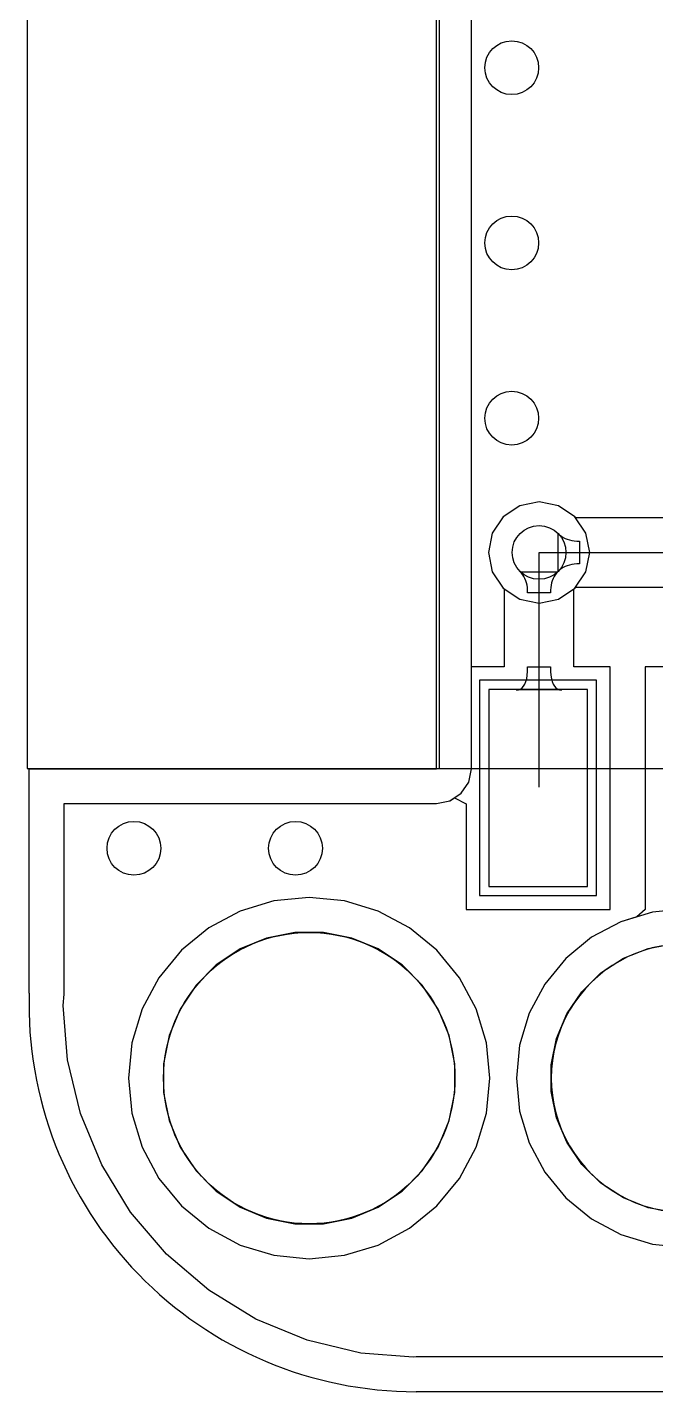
# Model space of a CAD drawing. Header units: millimetres. Extents: x 65.3 to 106.6, y 61.5 to 106.5.
# Drawn here: x 65.28 to 72.3, y 61.47 to 76.7 of the extents above; entities that cross this region are included whole.
import ezdxf

# ---------------------------------------------------------------- set-up
doc = ezdxf.new("R2010")
doc.units = ezdxf.units.MM
for name, color, linetype in [('BottomLayer', 5, 'Continuous'), ('KeepOutLayer', 6, 'Continuous'), ('MultiLayer', 9, 'Continuous'), ('TopLayer', 1, 'Continuous'), ('TopOverlay', 2, 'Continuous'), ('TopPaste', 8, 'Continuous'), ('TopSolder', 216, 'Continuous')]:
    doc.layers.add(name, color=color, linetype=linetype)

# ---------------------------------------------------------------- blocks, each defined once
blk = doc.blocks.new('ESP_07_8')
at = {"layer": 'TopLayer'}
for p, q in [((-15.122, -0.502), (-17.322, -0.502)), ((-17.322, -0.502), (-17.322, -1.602)), ((-15.122, -1.602), (-15.122, -0.502)), ((-17.322, -1.602), (-15.122, -1.602))]:
    blk.add_line(p, q, dxfattribs=at)
at = {"layer": 'TopOverlay'}
for p, q in [((-0.003, 4.648), (-16.003, 4.648)), ((-16.003, 4.648), (-16.003, -16.552)), ((-16.003, 0.048), (-0.003, 0.048))]:
    blk.add_line(p, q, dxfattribs=at)
at = {"layer": 'TopPaste'}
for p, q in [((-15.122, -0.502), (-17.322, -0.502)), ((-17.322, -0.502), (-17.322, -1.602)), ((-15.122, -1.602), (-15.122, -0.502)), ((-17.322, -1.602), (-15.122, -1.602))]:
    blk.add_line(p, q, dxfattribs=at)
at = {"layer": 'TopSolder'}
for p, q in [((-15.02, -0.4), (-17.423, -0.4)), ((-17.423, -0.4), (-17.423, -1.703)), ((-15.02, -1.703), (-15.02, -0.4)), ((-17.423, -1.703), (-15.02, -1.703))]:
    blk.add_line(p, q, dxfattribs=at)

msp = doc.modelspace()

# ---------------------------------------------------------------- linework, layer by layer
at = {"layer": 'BottomLayer'}
for p, q in [((70.238, 68.428), (70.238, 84.43)), ((70.777, 71.362), (70.594, 71.24)), ((70.993, 71.405), (70.777, 71.362)), ((71.209, 71.362), (70.993, 71.405)), ((71.392, 71.24), (71.209, 71.362)), ((70.594, 71.24), (70.471, 71.057)), ((71.398, 71.231), (71.392, 71.24)), ((71.405, 71.23), (71.398, 71.231)), ((71.41, 71.229), (71.405, 71.23)), ((74.549, 71.229), (71.41, 71.229)), ((70.471, 71.057), (70.428, 70.841)), ((71.207, 70.631), (71.207, 71.051)), ((71.207, 71.051), (71.224, 71.035)), ((71.224, 71.035), (71.243, 71.021)), ((71.243, 71.021), (71.263, 71.008)), ((71.263, 71.008), (71.284, 70.997)), ((71.284, 70.997), (71.307, 70.988)), ((71.307, 70.988), (71.332, 70.981)), ((71.332, 70.981), (71.358, 70.975)), ((71.358, 70.975), (71.385, 70.971)), ((71.385, 70.971), (71.414, 70.968)), ((71.414, 70.968), (71.445, 70.968)), ((71.445, 70.968), (71.445, 70.714)), ((70.428, 70.841), (70.471, 70.624)), ((70.993, 70.841), (74.549, 70.841)), ((71.243, 70.66), (71.224, 70.646)), ((71.263, 70.673), (71.243, 70.66)), ((71.284, 70.684), (71.263, 70.673)), ((71.307, 70.693), (71.284, 70.684)), ((71.332, 70.7), (71.307, 70.693)), ((71.358, 70.706), (71.332, 70.7)), ((71.385, 70.71), (71.358, 70.706)), ((71.414, 70.713), (71.385, 70.71)), ((71.445, 70.714), (71.414, 70.713)), ((70.471, 70.624), (70.594, 70.441)), ((71.224, 70.646), (71.207, 70.631)), ((70.594, 70.441), (70.777, 70.319)), ((71.209, 70.319), (71.392, 70.441)), ((71.392, 70.441), (71.398, 70.45)), ((71.398, 70.45), (71.405, 70.451)), ((71.405, 70.451), (71.41, 70.452)), ((71.41, 70.452), (74.388, 70.452)), ((70.777, 70.319), (70.993, 70.276)), ((70.993, 70.276), (71.209, 70.319)), ((70.209, 68.279), (70.238, 68.428)), ((70.125, 68.153), (70.209, 68.279)), ((69.85, 68.039), (69.999, 68.069)), ((69.999, 68.069), (70.125, 68.153)), ((65.692, 66.047), (65.692, 68.039)), ((65.692, 68.039), (69.85, 68.039)), ((68.034, 66.953), (67.656, 66.838)), ((68.428, 66.991), (68.034, 66.953)), ((68.821, 66.953), (68.428, 66.991)), ((69.199, 66.838), (68.821, 66.953)), ((72.628, 66.864), (72.26, 66.828)), ((67.656, 66.838), (67.307, 66.652)), ((69.548, 66.652), (69.199, 66.838)), ((71.906, 66.72), (71.579, 66.546)), ((72.26, 66.828), (71.906, 66.72)), ((67.307, 66.652), (67.002, 66.401)), ((69.853, 66.401), (69.548, 66.652)), ((71.579, 66.546), (71.293, 66.311)), ((67.002, 66.401), (66.751, 66.095)), ((70.104, 66.095), (69.853, 66.401)), ((71.293, 66.311), (71.058, 66.024)), ((66.751, 66.095), (66.565, 65.747)), ((70.29, 65.747), (70.104, 66.095)), ((65.692, 66.036), (65.692, 66.047)), ((65.692, 65.91), (65.692, 66.036)), ((71.058, 66.024), (70.883, 65.698)), ((65.684, 65.786), (65.692, 65.91)), ((65.732, 65.179), (65.684, 65.786)), ((66.565, 65.747), (66.45, 65.369)), ((70.405, 65.369), (70.29, 65.747)), ((70.883, 65.698), (70.776, 65.344)), ((66.45, 65.369), (66.411, 64.975)), ((70.444, 64.975), (70.405, 65.369)), ((70.776, 65.344), (70.74, 64.975)), ((65.876, 64.578), (65.732, 65.179)), ((66.411, 64.975), (66.45, 64.582)), ((70.405, 64.582), (70.444, 64.975)), ((70.74, 64.975), (70.776, 64.607)), ((66.112, 64.007), (65.876, 64.578)), ((66.45, 64.582), (66.565, 64.204)), ((70.29, 64.204), (70.405, 64.582)), ((70.776, 64.607), (70.883, 64.252)), ((66.565, 64.204), (66.751, 63.855)), ((70.104, 63.855), (70.29, 64.204)), ((70.883, 64.252), (71.058, 63.926)), ((66.435, 63.48), (66.112, 64.007)), ((66.751, 63.855), (67.002, 63.549)), ((69.853, 63.549), (70.104, 63.855)), ((71.058, 63.926), (71.293, 63.64)), ((67.002, 63.549), (67.307, 63.299)), ((69.548, 63.299), (69.853, 63.549)), ((71.293, 63.64), (71.579, 63.405)), ((66.837, 63.01), (66.435, 63.48)), ((71.579, 63.405), (71.906, 63.23)), ((67.307, 63.299), (67.656, 63.112)), ((69.199, 63.112), (69.548, 63.299)), ((71.906, 63.23), (72.26, 63.123)), ((67.656, 63.112), (68.034, 62.998)), ((68.821, 62.998), (69.199, 63.112)), ((72.26, 63.123), (72.628, 63.086)), ((67.306, 62.609), (66.837, 63.01)), ((68.034, 62.998), (68.428, 62.959)), ((68.428, 62.959), (68.821, 62.998)), ((67.833, 62.286), (67.306, 62.609)), ((68.404, 62.049), (67.833, 62.286)), ((69.005, 61.905), (68.404, 62.049)), ((69.59, 61.859), (69.005, 61.905)), ((69.621, 61.865), (69.59, 61.859)), ((98.579, 61.865), (69.621, 61.865))]:
    msp.add_line(p, q, dxfattribs=at)
for centre in [(70.688, 76.251), (70.688, 74.295), (70.688, 72.339), (70.993, 70.841), (66.472, 67.539), (68.275, 67.539)]:
    msp.add_circle(centre, 0.3, dxfattribs=at)
at = {"layer": 'KeepOutLayer'}
for p, q in [((69.85, 68.428), (69.85, 84.43)), ((65.303, 68.428), (69.85, 68.428)), ((65.303, 65.922), (65.303, 68.428)), ((69.621, 61.477), (98.704, 61.477))]:
    msp.add_line(p, q, dxfattribs=at)
msp.add_circle((68.428, 64.975), 1.626, dxfattribs=at)
for centre, radius, start, end in [((72.628, 64.975), 1.499, 89.0326, 270.9728), ((69.621, 65.795), 4.32, 178.3153, 270)]:
    msp.add_arc(centre, radius, start, end, dxfattribs=at)
at = {"layer": 'MultiLayer'}
for p, q in [((68.267, 66.601), (67.953, 66.538)), ((68.428, 66.601), (68.267, 66.601)), ((68.588, 66.601), (68.428, 66.601)), ((68.902, 66.538), (68.588, 66.601)), ((67.658, 66.416), (67.391, 66.238)), ((67.953, 66.538), (67.658, 66.416)), ((69.198, 66.416), (68.902, 66.538)), ((69.464, 66.238), (69.198, 66.416)), ((71.934, 66.312), (72.211, 66.422)), ((72.211, 66.422), (72.504, 66.476)), ((67.391, 66.238), (67.165, 66.011)), ((69.69, 66.011), (69.464, 66.238)), ((71.684, 66.148), (71.934, 66.312)), ((71.471, 65.939), (71.684, 66.148)), ((67.165, 66.011), (66.987, 65.745)), ((69.868, 65.745), (69.69, 66.011)), ((71.304, 65.692), (71.471, 65.939)), ((66.987, 65.745), (66.864, 65.449)), ((69.991, 65.449), (69.868, 65.745)), ((71.188, 65.417), (71.304, 65.692)), ((66.864, 65.449), (66.802, 65.135)), ((70.053, 65.135), (69.991, 65.449)), ((71.13, 65.124), (71.188, 65.417)), ((66.802, 65.135), (66.802, 64.975)), ((70.053, 64.975), (70.053, 65.135)), ((71.13, 64.826), (71.13, 65.124)), ((66.802, 64.975), (66.802, 64.975)), ((66.802, 64.975), (66.802, 64.815)), ((70.053, 64.815), (70.053, 64.975)), ((66.802, 64.815), (66.864, 64.501)), ((69.991, 64.501), (70.053, 64.815)), ((71.189, 64.533), (71.13, 64.826)), ((66.864, 64.501), (66.987, 64.205)), ((69.868, 64.205), (69.991, 64.501)), ((71.304, 64.258), (71.189, 64.533)), ((71.471, 64.011), (71.304, 64.258)), ((66.987, 64.205), (67.165, 63.939)), ((69.69, 63.939), (69.868, 64.205)), ((71.684, 63.802), (71.471, 64.011)), ((67.165, 63.939), (67.391, 63.713)), ((69.464, 63.713), (69.69, 63.939)), ((71.934, 63.639), (71.684, 63.802)), ((67.391, 63.713), (67.658, 63.535)), ((69.198, 63.535), (69.464, 63.713)), ((67.658, 63.535), (67.953, 63.412)), ((68.902, 63.412), (69.198, 63.535)), ((72.211, 63.528), (71.934, 63.639)), ((72.505, 63.474), (72.211, 63.528)), ((67.953, 63.412), (68.267, 63.35)), ((68.267, 63.35), (68.428, 63.35)), ((68.428, 63.35), (68.588, 63.35)), ((68.588, 63.35), (68.902, 63.412))]:
    msp.add_line(p, q, dxfattribs=at)
for centre in [(70.688, 76.251), (70.688, 74.295), (70.688, 72.339), (70.993, 70.841), (66.472, 67.539), (68.275, 67.539)]:
    msp.add_circle(centre, 0.3, dxfattribs=at)
at = {"layer": 'TopLayer'}
for p, q in [((70.238, 69.566), (70.238, 83.253)), ((70.777, 71.362), (70.594, 71.24)), ((70.993, 71.405), (70.777, 71.362)), ((71.209, 71.362), (70.993, 71.405)), ((71.392, 71.24), (71.209, 71.362)), ((70.594, 71.24), (70.471, 71.057)), ((71.515, 71.057), (71.392, 71.24)), ((70.471, 71.057), (70.428, 70.841)), ((71.558, 70.841), (71.515, 71.057)), ((70.428, 70.841), (70.471, 70.624)), ((70.993, 68.223), (70.993, 70.841)), ((71.515, 70.624), (71.558, 70.841)), ((70.471, 70.624), (70.594, 70.441)), ((70.799, 70.609), (70.783, 70.626)), ((70.783, 70.626), (71.203, 70.626)), ((70.813, 70.591), (70.799, 70.609)), ((70.825, 70.571), (70.813, 70.591)), ((70.836, 70.549), (70.825, 70.571)), ((70.845, 70.526), (70.836, 70.549)), ((70.853, 70.502), (70.845, 70.526)), ((70.859, 70.476), (70.853, 70.502)), ((71.133, 70.502), (71.127, 70.476)), ((71.141, 70.526), (71.133, 70.502)), ((71.15, 70.549), (71.141, 70.526)), ((71.161, 70.571), (71.15, 70.549)), ((71.173, 70.591), (71.161, 70.571)), ((71.187, 70.609), (71.173, 70.591)), ((71.203, 70.626), (71.187, 70.609)), ((71.392, 70.441), (71.515, 70.624)), ((70.594, 70.441), (70.602, 70.435)), ((70.602, 70.435), (70.604, 70.428)), ((70.604, 70.428), (70.605, 70.423)), ((70.605, 70.423), (70.605, 69.566)), ((70.863, 70.448), (70.859, 70.476)), ((70.865, 70.419), (70.863, 70.448)), ((70.866, 70.389), (70.865, 70.419)), ((71.12, 70.389), (70.866, 70.389)), ((71.121, 70.419), (71.12, 70.389)), ((71.123, 70.448), (71.121, 70.419)), ((71.127, 70.476), (71.123, 70.448)), ((71.381, 70.423), (71.382, 70.428)), ((71.381, 69.566), (71.381, 70.423)), ((71.382, 70.428), (71.384, 70.435)), ((71.384, 70.435), (71.392, 70.441)), ((70.605, 69.566), (70.238, 69.566)), ((70.855, 69.432), (70.861, 69.471)), ((70.861, 69.471), (70.865, 69.514)), ((70.865, 69.514), (70.866, 69.563)), ((70.866, 69.563), (71.12, 69.563)), ((71.12, 69.563), (71.121, 69.514)), ((71.121, 69.514), (71.125, 69.471)), ((71.125, 69.471), (71.131, 69.432)), ((71.786, 69.566), (71.381, 69.566)), ((71.786, 66.858), (71.786, 69.566)), ((72.56, 69.566), (72.178, 69.566)), ((72.178, 69.566), (72.178, 66.858)), ((70.739, 69.306), (70.763, 69.309)), ((71.247, 69.306), (70.739, 69.306)), ((70.763, 69.309), (70.785, 69.316)), ((70.785, 69.316), (70.804, 69.329)), ((70.804, 69.329), (70.82, 69.347)), ((70.82, 69.347), (70.834, 69.37)), ((70.834, 69.37), (70.846, 69.399)), ((70.846, 69.399), (70.855, 69.432)), ((71.131, 69.432), (71.14, 69.399)), ((71.14, 69.399), (71.152, 69.37)), ((71.152, 69.37), (71.166, 69.347)), ((71.166, 69.347), (71.182, 69.329)), ((71.182, 69.329), (71.201, 69.316)), ((71.201, 69.316), (71.223, 69.309)), ((71.223, 69.309), (71.247, 69.306)), ((69.85, 68.039), (69.999, 68.069)), ((69.999, 68.069), (70.051, 68.104)), ((70.051, 68.104), (70.178, 68.036)), ((65.692, 66.047), (65.692, 68.039)), ((65.692, 68.039), (69.85, 68.039)), ((70.178, 68.036), (70.178, 66.858)), ((68.034, 66.953), (67.656, 66.838)), ((68.428, 66.991), (68.034, 66.953)), ((68.821, 66.953), (68.428, 66.991)), ((69.199, 66.838), (68.821, 66.953)), ((70.178, 66.858), (71.786, 66.858)), ((72.178, 66.858), (72.085, 66.775)), ((67.656, 66.838), (67.307, 66.652)), ((69.548, 66.652), (69.199, 66.838)), ((71.906, 66.72), (71.579, 66.546)), ((72.085, 66.775), (71.906, 66.72)), ((67.307, 66.652), (67.002, 66.401)), ((69.853, 66.401), (69.548, 66.652)), ((71.579, 66.546), (71.293, 66.311)), ((67.002, 66.401), (66.751, 66.095)), ((70.104, 66.095), (69.853, 66.401)), ((71.293, 66.311), (71.058, 66.024)), ((66.751, 66.095), (66.565, 65.747)), ((70.29, 65.747), (70.104, 66.095)), ((65.692, 66.036), (65.692, 66.047)), ((65.692, 65.91), (65.692, 66.036)), ((71.058, 66.024), (70.883, 65.698)), ((65.684, 65.786), (65.692, 65.91)), ((65.732, 65.179), (65.684, 65.786)), ((66.565, 65.747), (66.45, 65.369)), ((70.405, 65.369), (70.29, 65.747)), ((70.883, 65.698), (70.776, 65.344)), ((66.45, 65.369), (66.411, 64.975)), ((70.444, 64.975), (70.405, 65.369)), ((70.776, 65.344), (70.74, 64.975)), ((65.876, 64.578), (65.732, 65.179)), ((66.411, 64.975), (66.45, 64.582)), ((70.405, 64.582), (70.444, 64.975)), ((70.74, 64.975), (70.776, 64.607)), ((66.112, 64.007), (65.876, 64.578)), ((66.45, 64.582), (66.565, 64.204)), ((70.29, 64.204), (70.405, 64.582)), ((70.776, 64.607), (70.883, 64.252)), ((66.565, 64.204), (66.751, 63.855)), ((70.104, 63.855), (70.29, 64.204)), ((70.883, 64.252), (71.058, 63.926)), ((66.435, 63.48), (66.112, 64.007)), ((66.751, 63.855), (67.002, 63.549)), ((69.853, 63.549), (70.104, 63.855)), ((71.058, 63.926), (71.293, 63.64)), ((67.002, 63.549), (67.307, 63.299)), ((69.548, 63.299), (69.853, 63.549)), ((71.293, 63.64), (71.579, 63.405)), ((66.837, 63.01), (66.435, 63.48)), ((71.579, 63.405), (71.906, 63.23)), ((67.307, 63.299), (67.656, 63.112)), ((69.199, 63.112), (69.548, 63.299)), ((71.906, 63.23), (72.26, 63.123)), ((67.656, 63.112), (68.034, 62.998)), ((68.821, 62.998), (69.199, 63.112)), ((72.26, 63.123), (72.628, 63.086)), ((67.306, 62.609), (66.837, 63.01)), ((68.034, 62.998), (68.428, 62.959)), ((68.428, 62.959), (68.821, 62.998)), ((67.833, 62.286), (67.306, 62.609)), ((68.404, 62.049), (67.833, 62.286)), ((69.005, 61.905), (68.404, 62.049)), ((69.59, 61.859), (69.005, 61.905)), ((69.621, 61.865), (69.59, 61.859)), ((98.579, 61.865), (69.621, 61.865))]:
    msp.add_line(p, q, dxfattribs=at)
for centre in [(70.688, 76.251), (70.688, 74.295), (70.688, 72.339), (70.993, 70.841), (66.472, 67.539), (68.275, 67.539)]:
    msp.add_circle(centre, 0.3, dxfattribs=at)

# ---------------------------------------------------------------- block references
at = {"rotation": 90}
msp.add_blockref('ESP_07_8', (69.93, 84.434), dxfattribs=at)

doc.saveas('drawing.dxf')
